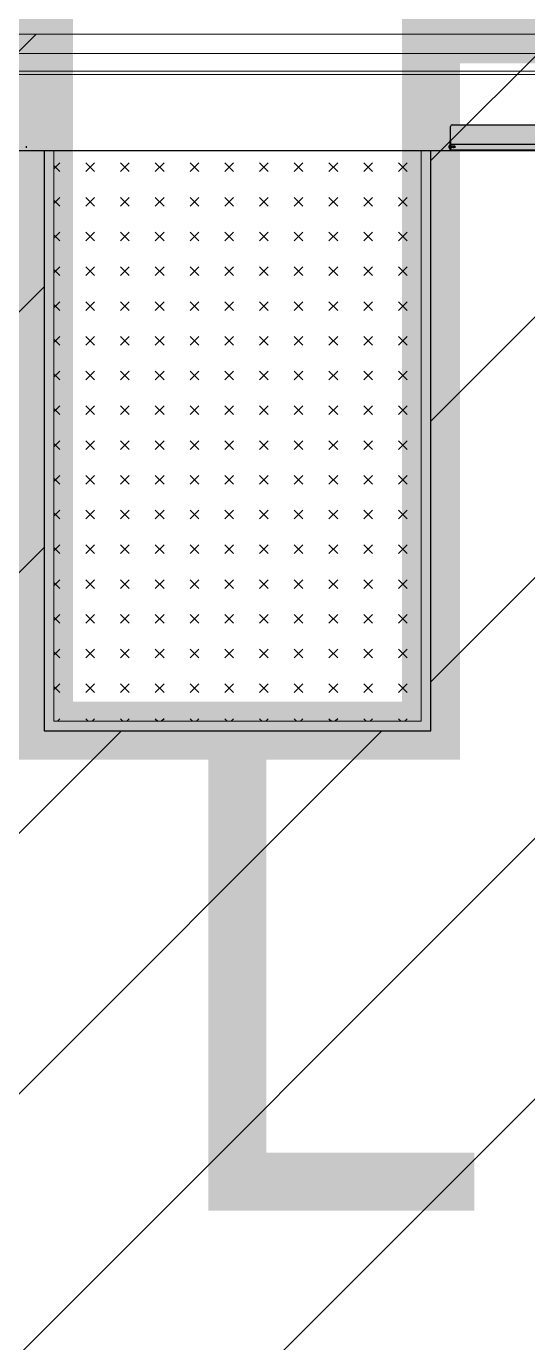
# Model space of a CAD drawing. Header units: millimetres. Extents: x 4739419 to 5837985, y 2291271 to 3446271.
# Drawn here: x 4903520 to 4906112, y 2407228 to 2414032 of the extents above; entities that cross this region are included whole.
import ezdxf

# ---------------------------------------------------------------- set-up
doc = ezdxf.new("R2010")
doc.units = ezdxf.units.MM
doc.layers.get('0').update_dxf_attribs({"color": 255})
for name, color, linetype in [('HEB-Angle joint', 1, 'Continuous'), ('HEB-Area(PC Topping)', 3, 'Continuous'), ('XR-평면도$0$A-ELEV-PATT', 9, 'Continuous'), ('XR-평면도$0$FUR', 9, 'Continuous')]:
    doc.layers.add(name, color=color, linetype=linetype)
for name, color, linetype, lineweight in [('XR-평면도$0$A-CNTL', 9, 'Continuous', 15), ('XR-평면도$0$A-ELEV-LIN2', 9, 'Continuous', 25), ('XR-평면도$0$A-ELEV-LIN3', 9, 'Continuous', 18)]:
    doc.layers.add(name, color=color, linetype=linetype, lineweight=lineweight)

# ---------------------------------------------------------------- blocks, each defined once
blk = doc.blocks.new('XR-평면도$0$중심선(210216)')
at = {"layer": 'XR-평면도$0$A-CNTL', "ltscale": 300}
blk.add_lwpolyline([(-10000, 77000), (186000, 77000)], dxfattribs=at)
blk = doc.blocks.new('XR-평면도$0$DOCK LEVELER')
at = {"layer": 'XR-평면도$0$A-ELEV-PATT'}
h = blk.add_hatch(dxfattribs=at)
h.set_pattern_fill('CROSS', color=256, scale=20, angle=45, style=0)
h.set_pattern_definition([(45, (-351777.25, -177961.83), (1e-14, 179.605122), [63.5, -190.5]), (135, (-351732.35, -177961.83), (-179.605122, 1e-14), [63.5, -190.5])])
h.paths.add_polyline_path([(-950, 2950), (-950, 0), (950, 0), (950, 2950)])
at = {"layer": 'XR-평면도$0$A-ELEV-LIN3'}
for p, q in [((-950, 0), (-950, 2950)), ((-950, 2950), (950, 2950)), ((950, 2950), (950, 0))]:
    blk.add_line(p, q, dxfattribs=at)
blk.add_lwpolyline([(1000, 0), (-1000, 0), (-1000, 3000), (1000, 3000)], close=True, dxfattribs=at)
blk = doc.blocks.new('XR-평면도$0$스크린+범퍼_기준층(도크레밸러)')
at = {"layer": 'XR-평면도$0$A-ELEV-PATT', "ltscale": 0.002}
h = blk.add_hatch(dxfattribs=at)
h.set_pattern_fill('AR-HBONE', color=256, scale=0.1, angle=450, style=0)
h.set_pattern_definition([(135, (-50954683.464, -21380461.164), (-14.3684097937, 2e-14), [30.48, -10.16]), (225, (-50954690.648, -21380453.98), (-14.3684097937, 2e-14), [30.48, -10.16])])
h.paths.add_polyline_path([(32, -6602), (2, -6602), (2, -10398), (32, -10398)])
h = blk.add_hatch(dxfattribs=at)
h.set_pattern_fill('AR-SAND', color=256, angle=450, style=0)
h.set_pattern_definition([(127.5, (-50954928.292, -21381394.81), (-48.941323733, -1.600031296), [0, -38.608, 0, -43.18, 0, -41.275]), (97.5, (-50954928.29, -21381394.81), (-71.68251006, 44.95232831), [0, -20.828, 0, -34.798, 0, -13.335]), (57.5, (-50954928.292, -21381426.05), (-0.143718468, 79.099237024), [0, -12.7, 0, -45.72, 0, -59.69]), (47.5, (-50954928.29, -21381426.05), (-22.292932326, 76.35564525), [0, -6.35, 0, -29.972, 0, -34.29])])
edge = h.paths.add_edge_path()
edge.add_line((123.7, -6602), (32, -6602))
edge.add_line((32, -6602), (32, -10398))
edge.add_line((32, -10398), (123.7, -10398))
edge.add_arc((123.7, -10389.7), 8.33, 270, 360)
edge.add_line((132, -10389.7), (132, -6610.3))
edge.add_arc((123.7, -6610.3), 8.33, 360, 450)
at = {"layer": 'XR-평면도$0$A-ELEV-LIN3'}
blk.add_line((0, -6600), (0, -10400), dxfattribs=at)
at = {"layer": 'XR-평면도$0$A-ELEV-LIN3', "linetype": 'Continuous'}
blk.add_lwpolyline([(408.8, -619.5), (408.8, -10380.5), (391.3, -10380.5), (391.3, -619.5)], dxfattribs=at)
at = {"layer": 'XR-평면도$0$A-ELEV-PATT'}
for p, q in [((21.8, -4408), (13.6, -4408)), ((12.4, -6592.5), (12.4, -6596.2)), ((22.9, -6596.2), (12.4, -6596.2)), ((21.8, -6592), (13.6, -6592)), ((15, -6592.5), (15, -6596.2)), ((20.4, -6592.5), (20.4, -6596.2)), ((22.9, -6592.5), (22.9, -6596.2)), ((2, -6602), (123.7, -6602)), ((21.8, -6604.2), (13.5, -6600.8)), ((21.8, -6604.2), (13.5, -6600.8)), ((21.8, -6606.1), (13.5, -6602.6)), ((21.8, -6606.1), (13.5, -6602.6)), ((21.8, -6607.9), (13.5, -6604.5)), ((21.8, -6607.9), (13.5, -6604.5)), ((21.8, -6609.7), (13.5, -6606.3)), ((21.8, -6609.7), (13.5, -6606.3)), ((21.8, -6611.6), (13.5, -6608.1)), ((21.8, -6611.6), (13.5, -6608.1)), ((21.8, -6613.4), (13.5, -6610)), ((21.8, -6613.4), (13.5, -6610)), ((21.8, -6615.2), (13.5, -6611.8)), ((21.8, -6615.2), (13.5, -6611.8)), ((21.8, -6617.1), (13.5, -6613.6)), ((21.8, -6617.1), (13.5, -6613.6)), ((21.8, -6618.9), (13.5, -6615.5)), ((21.8, -6618.9), (13.5, -6615.5)), ((16.6, -6618.6), (13.5, -6617.3)), ((16.6, -6618.6), (13.5, -6617.3)), ((14.5, -6600.8), (14.5, -6600)), ((14.5, -6602.6), (14.5, -6601.6)), ((14.5, -6604.5), (14.5, -6603.5)), ((14.5, -6606.3), (14.5, -6605.3)), ((14.5, -6608.1), (14.5, -6607.1)), ((14.5, -6610), (14.5, -6609)), ((14.5, -6611.8), (14.5, -6610.8)), ((14.5, -6613.6), (14.5, -6612.6)), ((14.5, -6615.5), (14.5, -6614.5)), ((14.5, -6617.3), (14.5, -6616.3)), ((14.5, -6622.4), (14.5, -6618.1)), ((21.8, -6602.4), (15.9, -6600)), ((20.8, -6601.6), (20.8, -6600)), ((20.8, -6603.4), (20.8, -6602.4)), ((20.8, -6605.3), (20.8, -6604.2)), ((20.8, -6607.1), (20.8, -6606.1)), ((20.8, -6608.9), (20.8, -6607.9)), ((20.8, -6610.8), (20.8, -6609.7)), ((20.8, -6612.6), (20.8, -6611.6)), ((20.8, -6614.4), (20.8, -6613.4)), ((20.8, -6616.3), (20.8, -6615.2)), ((20.8, -6618.1), (20.8, -6617.1)), ((20.8, -6622.4), (20.8, -6618.9)), ((32, -6602), (32, -10398)), ((132, -6610.3), (132, -10389.7))]:
    blk.add_line(p, q, dxfattribs=at)
for points in [[(13.4, -6596.2), (22, -6596.2), (26.7, -6599.2), (8.7, -6599.2)], [(8.7, -6599.2), (26.7, -6599.2), (26.7, -6600), (8.7, -6600)], [(13.5, -6600.8), (14.5, -6601.6), (20.8, -6604.2), (21.8, -6604.2), (20.8, -6603.4), (14.5, -6600.8)], [(13.5, -6602.6), (14.5, -6603.5), (20.8, -6606.1), (21.8, -6606.1), (20.8, -6605.3), (14.5, -6602.6)], [(13.5, -6604.5), (14.5, -6605.3), (20.8, -6607.9), (21.8, -6607.9), (20.8, -6607.1), (14.5, -6604.5)], [(13.5, -6606.3), (14.5, -6607.1), (20.8, -6609.7), (21.8, -6609.7), (20.8, -6608.9), (14.5, -6606.3)], [(13.5, -6608.1), (14.5, -6609), (20.8, -6611.6), (21.8, -6611.6), (20.8, -6610.8), (14.5, -6608.1)], [(13.5, -6610), (14.5, -6610.8), (20.8, -6613.4), (21.8, -6613.4), (20.8, -6612.6), (14.5, -6610)], [(13.5, -6611.8), (14.5, -6612.6), (20.8, -6615.2), (21.8, -6615.2), (20.8, -6614.4), (14.5, -6611.8)], [(13.5, -6613.6), (14.5, -6614.5), (20.8, -6617.1), (21.8, -6617.1), (20.8, -6616.3), (14.5, -6613.6)], [(13.5, -6615.5), (14.5, -6616.3), (20.8, -6618.9), (21.8, -6618.9), (20.8, -6618.1), (14.5, -6615.5)], [(13.5, -6617.3), (14.5, -6618.1), (15.6, -6618.6), (16.6, -6618.6), (15.6, -6617.7), (14.5, -6617.3)]]:
    blk.add_lwpolyline(points, close=True, dxfattribs=at)
at = {"layer": 'XR-평면도$0$A-ELEV-PATT', "ltscale": 0.002}
blk.add_lwpolyline([(52, -10398), (52, -10400), (0, -10400), (0, -6600), (52, -6600), (52, -6602), (2, -6602), (2, -10398)], close=True, dxfattribs=at)
at = {"layer": 'XR-평면도$0$A-ELEV-PATT'}
for points in [[(32, -6602), (2, -6602), (2, -10398), (32, -10398)], [(14.5, -6600.4), (13.5, -6600.8), (14.5, -6600)], [(14.5, -6602.2), (13.5, -6602.6), (14.5, -6601.8)], [(14.5, -6604.1), (13.5, -6604.5), (14.5, -6603.7)], [(14.5, -6605.9), (13.5, -6606.3), (14.5, -6605.5)], [(14.5, -6607.7), (13.5, -6608.1), (14.5, -6607.3)], [(14.5, -6609.6), (13.5, -6610), (14.5, -6609.2)], [(14.5, -6611.4), (13.5, -6611.8), (14.5, -6611)], [(14.5, -6613.2), (13.5, -6613.6), (14.5, -6612.8)], [(14.5, -6615.1), (13.5, -6615.5), (14.5, -6614.7)], [(14.5, -6616.9), (13.5, -6617.3), (14.5, -6616.5)], [(20.8, -6620.3), (16.6, -6618.5), (14.5, -6619.7), (17, -6622.2), (17.7, -6627.2)], [(14.5, -6622.4), (17.7, -6627.2), (20.8, -6622.4)], [(15.1, -6600), (20.8, -6602.4), (21.8, -6602.4), (20.8, -6601.6), (17, -6600)], [(20.8, -6602.8), (21.8, -6602.4), (20.8, -6603.2)], [(20.8, -6604.6), (21.8, -6604.2), (20.8, -6605)], [(20.8, -6604.6), (21.8, -6604.2), (20.8, -6605)], [(20.8, -6606.5), (21.8, -6606.1), (20.8, -6606.9)], [(20.8, -6606.5), (21.8, -6606.1), (20.8, -6606.9)], [(20.8, -6608.3), (21.8, -6607.9), (20.8, -6608.7)], [(20.8, -6608.3), (21.8, -6607.9), (20.8, -6608.7)], [(20.8, -6610.1), (21.8, -6609.7), (20.8, -6610.5)], [(20.8, -6610.1), (21.8, -6609.7), (20.8, -6610.5)], [(20.8, -6612), (21.8, -6611.6), (20.8, -6612.4)], [(20.8, -6612), (21.8, -6611.6), (20.8, -6612.4)], [(20.8, -6613.8), (21.8, -6613.4), (20.8, -6614.2)], [(20.8, -6613.8), (21.8, -6613.4), (20.8, -6614.2)], [(20.8, -6615.6), (21.8, -6615.2), (20.8, -6616)], [(20.8, -6615.6), (21.8, -6615.2), (20.8, -6616)], [(20.8, -6617.5), (21.8, -6617.1), (20.8, -6617.9)], [(20.8, -6617.5), (21.8, -6617.1), (20.8, -6617.9)], [(20.8, -6619.3), (21.8, -6618.9), (20.8, -6619.7)], [(20.8, -6619.3), (21.8, -6618.9), (20.8, -6619.7)]]:
    blk.add_lwpolyline(points, dxfattribs=at)
for centre, radius, start, end in [((13.7, -6593.9), 1.86, 46.9662, 133.0338), ((17.7, -6599.6), 7.61, 69.11949, 110.88051), ((21.7, -6593.9), 1.86, 46.9662, 133.0338), ((123.7, -6610.3), 8.33, 0, 90)]:
    blk.add_arc(centre, radius, start, end, dxfattribs=at)

msp = doc.modelspace()

# ---------------------------------------------------------------- hatches: boundary and pattern name
at = {"layer": 'HEB-Area(PC Topping)'}
h = msp.add_hatch(dxfattribs=at)
h.set_pattern_fill('ANSI31', color=256, scale=300)
h.set_pattern_definition([(45, (152467.4, -0.001), (-673.51921, 673.51921), [])])
h.paths.add_polyline_path([(4865461.8, 2413991.2), (4865511.8, 2394416.6), (4898114.5, 2394416.6), (4898114.5, 2377621.7), (4911154.5, 2377621.7), (4911154.5, 2394421.7), (4943111.8, 2394421.7), (4943111.8, 2413991.2), (4905611.8, 2413991.2), (4905611.8, 2410391.2), (4903611.8, 2410391.2), (4903611.8, 2413991.2)])

# ---------------------------------------------------------------- linework, layer by layer
at = {"const_width": 300}
msp.add_lwpolyline([(4904611.8, 2410391.2), (4904611.8, 2408060.1), (4905836.8, 2408060.1)], dxfattribs=at)
at = {"layer": 'HEB-Angle joint', "const_width": 300}
msp.add_lwpolyline([(4903611.8, 2413991.2), (4865461.8, 2413991.2), (4865511.8, 2394416.6), (4898114.5, 2394416.6), (4898114.5, 2377621.7), (4911154.5, 2377621.7), (4911154.5, 2394421.7), (4943111.8, 2394421.7), (4943111.8, 2413991.2), (4905611.8, 2413991.2), (4905611.8, 2410391.2), (4903611.8, 2410391.2), (4903611.8, 2413991.2)], dxfattribs=at)
at = {"layer": 'HEB-Area(PC Topping)'}
msp.add_lwpolyline([(4877661.8, 2413391.2), (4903611.8, 2413391.2), (4903611.8, 2410391.2), (4905611.8, 2410391.2), (4905611.8, 2413391.2), (4921661.8, 2413391.2), (4921661.8, 2413891.2), (4931561.8, 2413891.2), (4931561.8, 2413391.2), (4958611.8, 2413391.2), (4958611.8, 2410391.2), (4960611.8, 2410391.2), (4960611.8, 2413391.2), (4987661.8, 2413391.2), (4987661.8, 2413891.2), (4998711.8, 2413891.2), (4998711.8, 2346691.2), (4993711.8, 2346691.2), (4993711.8, 2336391.2), (4993711.8, 2335791.2), (4870511.8, 2335791.2)], dxfattribs=at)
at = {"layer": 'XR-평면도$0$A-ELEV-LIN2'}
msp.add_line((4899661.8, 2413391.2), (4909561.8, 2413391.2), dxfattribs=at)
msp.add_line((4899661.8, 2413391.2), (4909561.8, 2413391.2), dxfattribs=at)
msp.add_line((4899661.8, 2413391.2), (4909561.8, 2413391.2), dxfattribs=at)
at = {"layer": 'XR-평면도$0$A-ELEV-LIN3'}
for points in [[(4921661.8, 2426291.2), (4921661.8, 2426891.2), (4920561.8, 2426891.2), (4920561.8, 2425391.2), (4921661.8, 2425391.2), (4921661.8, 2413891.2), (4881011.8, 2413891.2), (4881011.8, 2420891.2), (4876561.8, 2420891.2), (4876561.8, 2425391.2), (4877661.8, 2425391.2), (4877661.8, 2426891.2), (4876561.8, 2426891.2), (4876561.8, 2426291.2), (4866511.8, 2426291.2), (4866511.8, 2426891.2), (4866211.8, 2426891.2), (4866211.8, 2441591.2), (4866911.8, 2441591.2), (4866911.8, 2442991.2)], [(4921661.8, 2426291.2), (4921661.8, 2426891.2), (4920561.8, 2426891.2), (4920561.8, 2425391.2), (4921661.8, 2425391.2), (4921661.8, 2413891.2), (4881011.8, 2413891.2), (4881011.8, 2420891.2), (4876561.8, 2420891.2), (4876561.8, 2425391.2), (4877661.8, 2425391.2), (4877661.8, 2426891.2), (4876561.8, 2426891.2), (4876561.8, 2426291.2), (4866511.8, 2426291.2), (4866511.8, 2426891.2), (4866211.8, 2426891.2), (4866211.8, 2441591.2), (4866911.8, 2441591.2), (4866911.8, 2442991.2)], [(4921661.8, 2426291.2), (4921661.8, 2426891.2), (4920561.8, 2426891.2), (4920561.8, 2425391.2), (4921661.8, 2425391.2), (4921661.8, 2413891.2), (4881011.8, 2413891.2), (4881011.8, 2420891.2), (4876561.8, 2420891.2), (4876561.8, 2425391.2), (4877661.8, 2425391.2), (4877661.8, 2426891.2), (4876561.8, 2426891.2), (4876561.8, 2426291.2), (4866511.8, 2426291.2), (4866511.8, 2426891.2), (4866211.8, 2426891.2), (4866211.8, 2441591.2), (4866911.8, 2441591.2), (4866911.8, 2442991.2)], [(5001611.8, 2425791.2), (5001611.8, 2427291.2), (5000011.8, 2427291.2), (5000011.8, 2426391.2), (4987761.8, 2426391.2), (4987761.8, 2426991.2), (4986461.8, 2426991.2), (4986461.8, 2425291.2), (4987561.8, 2425291.2), (4987561.8, 2413991.2), (4931661.8, 2413991.2), (4931661.8, 2425291.2), (4932761.8, 2425291.2), (4932761.8, 2426991.2), (4931461.8, 2426991.2), (4931461.8, 2426391.2), (4921761.8, 2426391.2), (4921761.8, 2426991.2), (4920461.8, 2426991.2), (4920461.8, 2425291.2), (4921561.8, 2425291.2), (4921561.8, 2413991.2), (4881111.8, 2413991.2)], [(5001611.8, 2425791.2), (5001611.8, 2427291.2), (5000011.8, 2427291.2), (5000011.8, 2426391.2), (4987761.8, 2426391.2), (4987761.8, 2426991.2), (4986461.8, 2426991.2), (4986461.8, 2425291.2), (4987561.8, 2425291.2), (4987561.8, 2413991.2), (4931661.8, 2413991.2), (4931661.8, 2425291.2), (4932761.8, 2425291.2), (4932761.8, 2426991.2), (4931461.8, 2426991.2), (4931461.8, 2426391.2), (4921761.8, 2426391.2), (4921761.8, 2426991.2), (4920461.8, 2426991.2), (4920461.8, 2425291.2), (4921561.8, 2425291.2), (4921561.8, 2413991.2), (4881111.8, 2413991.2)], [(5001611.8, 2425791.2), (5001611.8, 2427291.2), (5000011.8, 2427291.2), (5000011.8, 2426391.2), (4987761.8, 2426391.2), (4987761.8, 2426991.2), (4986461.8, 2426991.2), (4986461.8, 2425291.2), (4987561.8, 2425291.2), (4987561.8, 2413991.2), (4931661.8, 2413991.2), (4931661.8, 2425291.2), (4932761.8, 2425291.2), (4932761.8, 2426991.2), (4931461.8, 2426991.2), (4931461.8, 2426391.2), (4921761.8, 2426391.2), (4921761.8, 2426991.2), (4920461.8, 2426991.2), (4920461.8, 2425291.2), (4921561.8, 2425291.2), (4921561.8, 2413991.2), (4881111.8, 2413991.2)]]:
    msp.add_lwpolyline(points, dxfattribs=at)

# ---------------------------------------------------------------- block references
at = {"rotation": 90}
msp.add_blockref('XR-평면도$0$스크린+범퍼_기준층(도크레밸러)', (4899111.8, 2413391.2), dxfattribs=at)
msp.add_blockref('XR-평면도$0$스크린+범퍼_기준층(도크레밸러)', (4899111.8, 2413391.2), dxfattribs=at)
msp.add_blockref('XR-평면도$0$스크린+범퍼_기준층(도크레밸러)', (4899111.8, 2413391.2), dxfattribs=at)
at = {"layer": 'XR-평면도$0$A-CNTL'}
msp.add_blockref('XR-평면도$0$중심선(210216)', (4866111.8, 2336391.2), dxfattribs=at)
at = {"layer": 'XR-평면도$0$FUR', "xscale": -1, "rotation": 180}
msp.add_blockref('XR-평면도$0$DOCK LEVELER', (4904611.8, 2413391.2), dxfattribs=at)
msp.add_blockref('XR-평면도$0$DOCK LEVELER', (4904611.8, 2413391.2), dxfattribs=at)
msp.add_blockref('XR-평면도$0$DOCK LEVELER', (4904611.8, 2413391.2), dxfattribs=at)
msp.add_blockref('XR-평면도$0$DOCK LEVELER', (4904611.8, 2413391.2), dxfattribs=at)
msp.add_blockref('XR-평면도$0$DOCK LEVELER', (4904611.8, 2413391.2), dxfattribs=at)
msp.add_blockref('XR-평면도$0$DOCK LEVELER', (4904611.8, 2413391.2), dxfattribs=at)

doc.saveas('drawing.dxf')
